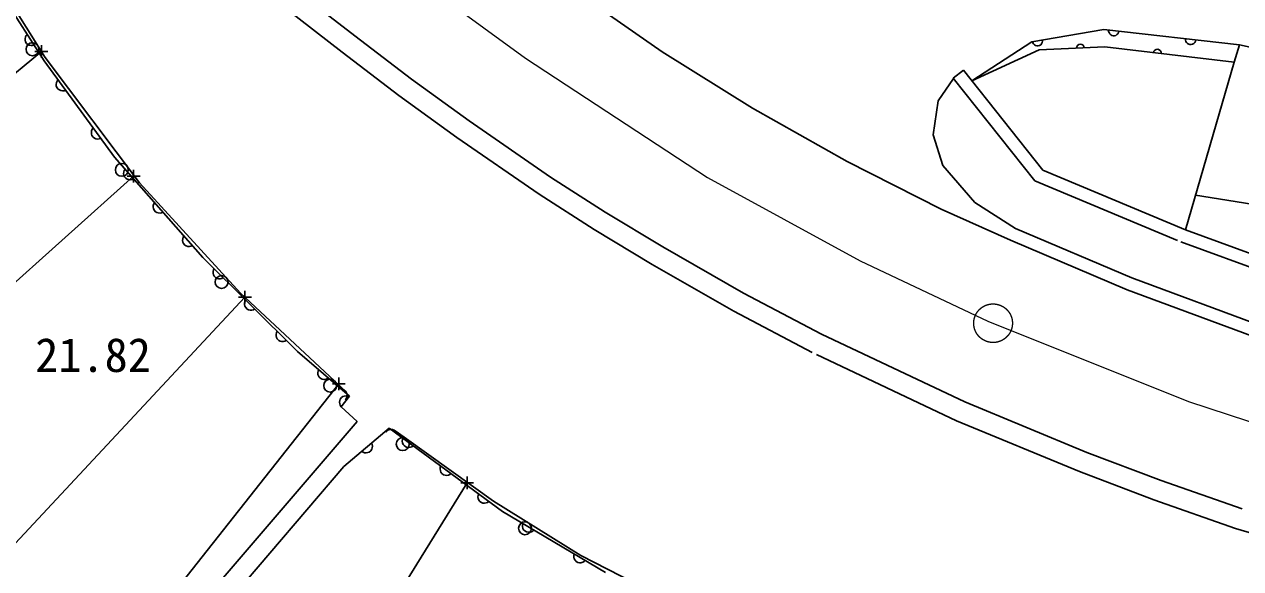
# Model space of a CAD drawing. Units: millimetres at full size, sheet at 1:1000; details may follow other scales. Extents: x 40000 to 680000, y 20000 to 380000.
# Drawn here: x 244462 to 291666, y 264940 to 286060 of the extents above; entities that cross this region are included whole.
import ezdxf
from ezdxf.enums import TextEntityAlignment as Align

# ---------------------------------------------------------------- set-up
doc = ezdxf.new("R2010")
doc.units = ezdxf.units.MM
doc.header["$LTSCALE"] = 1000
doc.linetypes.add('CHAIN', pattern=[18.5, 12, -1.5, 3.5, -1.5])
doc.linetypes.add('DASHED', pattern=[7.5, 6, -1.5])
for name, color, linetype, lineweight in [('M-BGD', 7, 'Continuous', 25), ('M-BMK', 2, 'CHAIN', 13), ('M-STR-STRC', 7, 'Continuous', 25)]:
    doc.layers.add(name, color=color, linetype=linetype, lineweight=lineweight)
doc.styles.add('ＭＳ ゴシック', font='')
doc.styles.get('ＭＳ ゴシック').set_extended_font_data('MS Gothic')

# ---------------------------------------------------------------- blocks, each defined once
blk = doc.blocks.new('plus')
at = {"color": 0, "linetype": 'Continuous', "lineweight": -2}
for p, q in [((-1.25, 0), (1.25, 0)), ((0, -1.25), (0, 1.25))]:
    blk.add_line(p, q, dxfattribs=at)

msp = doc.modelspace()

# ---------------------------------------------------------------- linework, layer by layer
at = {"layer": 'M-BGD'}
for p, q in [((243135, 287924), (245232, 284639)), ((244534, 285622), (244508, 285570)), ((244573, 285671), (244534, 285622)), ((286355, 285860), (283555, 285386)), ((291614, 285264), (286355, 285860)), ((244508, 285570), (244492, 285501)), ((244492, 285501), (244494, 285442)), ((244494, 285442), (244509, 285381)), ((244509, 285381), (244552, 285314)), ((244552, 285314), (244602, 285274)), ((244602, 285274), (244654, 285248)), ((244654, 285248), (244723, 285233)), ((244723, 285233), (244781, 285234)), ((244781, 285234), (244842, 285250)), ((283555, 285386), (281235, 283867)), ((286400, 285183), (283845, 285066)), ((291411, 284588), (286400, 285183)), ((291614, 285264), (291411, 284588)), ((291614, 285264), (293968, 284758)), ((245232, 284639), (247964, 280901)), ((281235, 283867), (283845, 285066)), ((280511, 283969), (280903, 284280)), ((280903, 284280), (283988, 280397)), ((291411, 284588), (289526, 278091)), ((245708, 283801), (245698, 283731)), ((245698, 283731), (245703, 283673)), ((245731, 283855), (245708, 283801)), ((245768, 283906), (245731, 283855)), ((279924, 283088), (280519, 283952)), ((245703, 283673), (245722, 283613)), ((245722, 283613), (245769, 283548)), ((245769, 283548), (245821, 283512)), ((245821, 283512), (245875, 283489)), ((245875, 283489), (245944, 283478)), ((245944, 283478), (246003, 283484)), ((246003, 283484), (246063, 283503)), ((279734, 281775), (279924, 283088)), ((247074, 281932), (247064, 281862)), ((247064, 281862), (247069, 281804)), ((247097, 281986), (247074, 281932)), ((247134, 282038), (247097, 281986)), ((247069, 281804), (247088, 281744)), ((247088, 281744), (247135, 281680)), ((247135, 281680), (247187, 281643)), ((247187, 281643), (247241, 281620)), ((247241, 281620), (247310, 281609)), ((247310, 281609), (247369, 281615)), ((247369, 281615), (247429, 281634)), ((280105, 280583), (279734, 281775)), ((247964, 280901), (251393, 277016)), ((248370, 280441), (248339, 280387)), ((281343, 279142), (280105, 280583)), ((283988, 280397), (289526, 278091)), ((248321, 280331), (248317, 280260)), ((248317, 280260), (248327, 280203)), ((248339, 280387), (248321, 280331)), ((248327, 280203), (248352, 280145)), ((248352, 280145), (248405, 280085)), ((248405, 280085), (248459, 280053)), ((248459, 280053), (248515, 280035)), ((248515, 280035), (248586, 280031)), ((248586, 280031), (248643, 280042)), ((248643, 280042), (248701, 280066)), ((249464, 279036), (249460, 278965)), ((249482, 279092), (249464, 279036)), ((249513, 279146), (249482, 279092)), ((282933, 278142), (281343, 279142)), ((308217, 276458), (289915, 279433)), ((249460, 278965), (249470, 278908)), ((249470, 278908), (249495, 278850)), ((249495, 278850), (249548, 278790)), ((249548, 278790), (249602, 278758)), ((249602, 278758), (249658, 278740)), ((249658, 278740), (249729, 278736)), ((249729, 278736), (249786, 278747)), ((249786, 278747), (249844, 278771)), ((287441, 276227), (282933, 278142)), ((289526, 278091), (293283, 276705)), ((250607, 277741), (250603, 277670)), ((250603, 277670), (250613, 277613)), ((250625, 277797), (250607, 277741)), ((250613, 277613), (250638, 277555)), ((250656, 277851), (250625, 277797)), ((250638, 277555), (250691, 277495)), ((250691, 277495), (250745, 277463)), ((250745, 277463), (250801, 277445)), ((250801, 277445), (250872, 277441)), ((250872, 277441), (250929, 277452)), ((250929, 277452), (250987, 277476)), ((251393, 277016), (255066, 273367)), ((251800, 276528), (251786, 276471)), ((251786, 276471), (251786, 276400)), ((251786, 276400), (251801, 276344)), ((251828, 276584), (251800, 276528)), ((251801, 276344), (251829, 276287)), ((251829, 276287), (251886, 276231)), ((251886, 276231), (251942, 276203)), ((251942, 276203), (251999, 276189)), ((251999, 276189), (252070, 276189)), ((252070, 276189), (252126, 276203)), ((252126, 276203), (252183, 276232)), ((292601, 274316), (287441, 276227)), ((253024, 275311), (253010, 275254)), ((253010, 275254), (253011, 275184)), ((253052, 275368), (253024, 275311)), ((253011, 275184), (253025, 275127)), ((253025, 275127), (253053, 275071)), ((253053, 275071), (253110, 275014)), ((253110, 275014), (253167, 274986)), ((253167, 274986), (253223, 274972)), ((253223, 274972), (253294, 274972)), ((253294, 274972), (253351, 274987)), ((253351, 274987), (253407, 275015)), ((254249, 274094), (254235, 274038)), ((254235, 274038), (254235, 273967)), ((254235, 273967), (254249, 273911)), ((254277, 274151), (254249, 274094)), ((254249, 273911), (254278, 273854)), ((254278, 273854), (254335, 273798)), ((254335, 273798), (254391, 273770)), ((254575, 273770), (254632, 273799)), ((254391, 273770), (254448, 273756)), ((254448, 273756), (254519, 273756)), ((254519, 273756), (254575, 273770)), ((255066, 273367), (257078, 271630)), ((255859, 272603), (255849, 272546)), ((255849, 272546), (255854, 272475)), ((255854, 272475), (255872, 272420)), ((255883, 272662), (255859, 272603)), ((255872, 272420), (255904, 272366)), ((255904, 272366), (255965, 272313)), ((255965, 272313), (256024, 272289)), ((256024, 272289), (256081, 272279)), ((256081, 272279), (256151, 272284)), ((256151, 272284), (256207, 272303)), ((256207, 272303), (256261, 272335)), ((256700, 271461), (256692, 271403)), ((256721, 271521), (256700, 271461)), ((256771, 271583), (256721, 271521)), ((257078, 271630), (256743, 271212)), ((256824, 271618), (256771, 271583)), ((256879, 271638), (256824, 271618)), ((256949, 271646), (256879, 271638)), ((257007, 271638), (256949, 271646)), ((257066, 271616), (257007, 271638)), ((256692, 271403), (256700, 271333)), ((256700, 271333), (256720, 271279)), ((256720, 271279), (256755, 271225)), ((256755, 271225), (257382, 270645)), ((257382, 270645), (251184, 263435)), ((256867, 268904), (258623, 270397)), ((258623, 270397), (263025, 267156)), ((259155, 270005), (259136, 269945)), ((257911, 269517), (257944, 269571)), ((257959, 269754), (257935, 269813)), ((257944, 269571), (257963, 269626)), ((257968, 269696), (257959, 269754)), ((257963, 269626), (257968, 269696)), ((259136, 269945), (259130, 269887)), ((259130, 269887), (259141, 269817)), ((259141, 269817), (259164, 269763)), ((259164, 269763), (259200, 269712)), ((259200, 269712), (259264, 269664)), ((259264, 269664), (259325, 269645)), ((259325, 269645), (259383, 269639)), ((259383, 269639), (259453, 269650)), ((259453, 269650), (259506, 269672)), ((259506, 269672), (259558, 269709)), ((257554, 269489), (257608, 269456)), ((257608, 269456), (257664, 269437)), ((257664, 269437), (257734, 269432)), ((257734, 269432), (257792, 269441)), ((257792, 269441), (257850, 269465)), ((257850, 269465), (257911, 269517)), ((256867, 268904), (251814, 263008)), ((260603, 268865), (260598, 268807)), ((260598, 268807), (260608, 268737)), ((260623, 268925), (260603, 268865)), ((260608, 268737), (260631, 268683)), ((260631, 268683), (260667, 268631)), ((260667, 268631), (260732, 268584)), ((260920, 268569), (260974, 268592)), ((260974, 268592), (261025, 268628)), ((260732, 268584), (260792, 268564)), ((260792, 268564), (260850, 268559)), ((260850, 268559), (260920, 268569)), ((262071, 267784), (262065, 267726)), ((262065, 267726), (262076, 267656)), ((262090, 267845), (262071, 267784)), ((262076, 267656), (262098, 267603)), ((262098, 267603), (262135, 267551)), ((262135, 267551), (262199, 267503)), ((262199, 267503), (262259, 267484)), ((262259, 267484), (262317, 267479)), ((262317, 267479), (262387, 267489)), ((262387, 267489), (262441, 267512)), ((262441, 267512), (262493, 267548)), ((263025, 267156), (267014, 264791)), ((263807, 266692), (263794, 266631)), ((263794, 266631), (263794, 266572)), ((263794, 266572), (263812, 266504)), ((263812, 266504), (263839, 266452)), ((263839, 266452), (263881, 266405)), ((263881, 266405), (263950, 266364)), ((263950, 266364), (264011, 266350)), ((264011, 266350), (264070, 266351)), ((264070, 266351), (264138, 266368)), ((264138, 266368), (264190, 266396)), ((264190, 266396), (264237, 266437)), ((265802, 265510), (265789, 265448)), ((265789, 265448), (265789, 265390)), ((265789, 265390), (265806, 265321)), ((265806, 265321), (265834, 265270)), ((265834, 265270), (265875, 265222)), ((265875, 265222), (265944, 265181)), ((265944, 265181), (266006, 265168)), ((266006, 265168), (266064, 265168)), ((266064, 265168), (266133, 265186)), ((266133, 265186), (266184, 265213)), ((266184, 265213), (266232, 265255))]:
    msp.add_line(p, q, dxfattribs=at)
at = {"layer": 'M-BGD', "linetype": 'DASHED'}
for p, q in [((256791, 284977), (254609, 286678)), ((258998, 283292), (256791, 284977)), ((280511, 283969), (283677, 279985)), ((261250, 281665), (258998, 283292)), ((264438, 279465), (261250, 281665)), ((283677, 279985), (289343, 277625)), ((266571, 278097), (264438, 279465)), ((268825, 276744), (266571, 278097)), ((289343, 277625), (293123, 276231)), ((271991, 274931), (268825, 276744)), ((275036, 273324), (271991, 274931)), ((280633, 270681), (275036, 273324)), ((285407, 268705), (280633, 270681)), ((288293, 267612), (285407, 268705)), ((291470, 266503), (288293, 267612)), ((293944, 265758), (291470, 266503))]:
    msp.add_line(p, q, dxfattribs=at)
at = {"layer": 'M-BGD'}
for centre, radius, start, end in [((286740, 285816), 200, 173.5307, 353.5307), ((283779, 285424), 200, 189.6161, 9.6161), ((285447, 285139), 150, 2.608, 182.608), ((289721, 285478), 200, 173.5307, 353.5307), ((288432, 284942), 150, 353.2305, 173.2305)]:
    msp.add_arc(centre, radius, start, end, dxfattribs=at)
at = {"layer": 'M-BMK'}
for p, q in [((259464, 288000), (263907, 284745)), ((263907, 284745), (270977, 280118)), ((270977, 280118), (276895, 276880)), ((276895, 276880), (281847, 274547)), ((281847, 274547), (289640, 271422)), ((289640, 271422), (295082, 269640))]:
    msp.add_line(p, q, dxfattribs=at)
msp.add_circle((282057, 274463), 750, dxfattribs=at)
at = {"layer": 'M-STR-STRC'}
for p, q in [((243174, 288129), (245270, 284778)), ((257283, 285607), (255119, 287295)), ((266094, 287176), (269212, 284992)), ((259483, 283928), (257283, 285607)), ((245123, 285005), (227645, 270723)), ((245270, 284778), (248937, 279911)), ((269212, 284992), (272717, 282805)), ((261719, 282314), (259483, 283928)), ((272717, 282805), (276389, 280734)), ((264881, 280131), (261719, 282314)), ((276389, 280734), (280038, 278890)), ((248701, 280169), (230823, 264164)), ((267003, 278771), (264881, 280131)), ((248937, 279911), (252846, 275632)), ((269237, 277430), (267003, 278771)), ((280038, 278890), (282738, 277682)), ((287256, 275762), (282738, 277682)), ((272377, 275632), (269237, 277430)), ((292441, 273842), (287256, 275762)), ((253025, 275474), (236575, 257863)), ((252846, 275632), (256501, 272225)), ((275393, 274039), (272377, 275632)), ((280957, 271413), (275393, 274039)), ((256667, 272111), (240611, 251803)), ((256501, 272225), (256867, 271884)), ((256867, 271884), (256925, 271829)), ((256936, 271518), (256916, 271496)), ((256925, 271829), (256955, 271788)), ((256963, 271561), (256936, 271518)), ((256955, 271788), (256978, 271725)), ((256982, 271626), (256963, 271561)), ((256978, 271725), (256987, 271675)), ((256987, 271675), (256982, 271626)), ((285701, 269449), (280957, 271413)), ((258497, 270237), (258520, 270269)), ((258520, 270269), (258571, 270307)), ((258571, 270307), (258625, 270330)), ((258625, 270330), (258695, 270341)), ((258695, 270341), (258753, 270337)), ((258753, 270337), (258821, 270312)), ((258821, 270312), (258886, 270266)), ((258886, 270266), (259293, 269975)), ((259293, 269975), (262666, 267561)), ((288576, 268360), (285701, 269449)), ((261647, 268269), (248987, 247817)), ((291717, 267264), (288576, 268360)), ((262666, 267561), (266064, 265454)), ((266064, 265454), (271398, 262721))]:
    msp.add_line(p, q, dxfattribs=at)
for centre in [(244778, 285093), (248246, 280413), (252117, 276060), (256330, 272042), (259147, 269771), (263891, 266507)]:
    msp.add_circle(centre, 250, dxfattribs=at)

# ---------------------------------------------------------------- block references
at = {"layer": 'M-STR-STRC', "xscale": 200, "yscale": 200}
for p in [(245123, 285005), (248701, 280169), (253025, 275474), (256667, 272111), (261647, 268269)]:
    msp.add_blockref('plus', p, dxfattribs=at)

# ---------------------------------------------------------------- texts
at = {"layer": 'M-BGD', "style": 'ＭＳ ゴシック'}
msp.add_text('21.82', height=1320, dxfattribs=at).set_placement((247129, 273231), align=Align.MIDDLE_CENTER)

doc.saveas('drawing.dxf')
